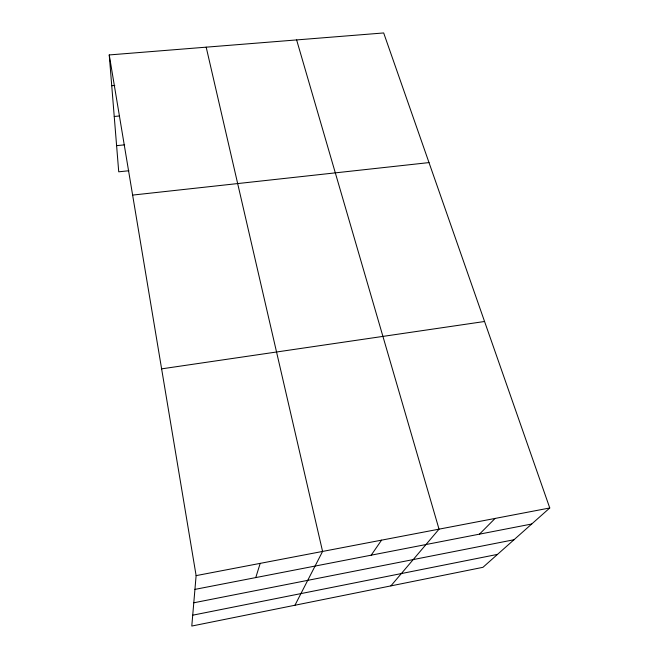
<?xml version="1.0" encoding="UTF-8"?>
<svg xmlns="http://www.w3.org/2000/svg" width="659" height="659" viewBox="0 0 659 659"><rect width="100%" height="100%" fill="white"/><g stroke="black" fill="none" stroke-linecap="round" stroke-linejoin="round"><path stroke-width="0.99" d="M109.237 54.936L196.118 575.628L191.785 626.05L482.948 567.317L549.763 507.974L383.678 32.95L109.237 54.936L118.727 171.81L128.892 170.747M255.766 577.581L260.198 563.371M294.952 605.234L322.581 551.435L206.185 47.168M371.198 555.175L381.553 540.158M390.894 585.884L439.034 529.161L296.624 39.927M479.472 534.152L495.09 518.435M192.716 615.185L497.504 554.384M193.787 602.787L514.004 539.737M194.932 589.393L531.706 524.012M196.118 575.628L549.763 507.974M161.62 368.859L484.563 321.493M132.624 195.089L429.009 162.592M116.602 145.647L124.658 144.848M114.238 116.478L119.246 116.009M111.733 85.728L114.806 85.456"/></g></svg>
